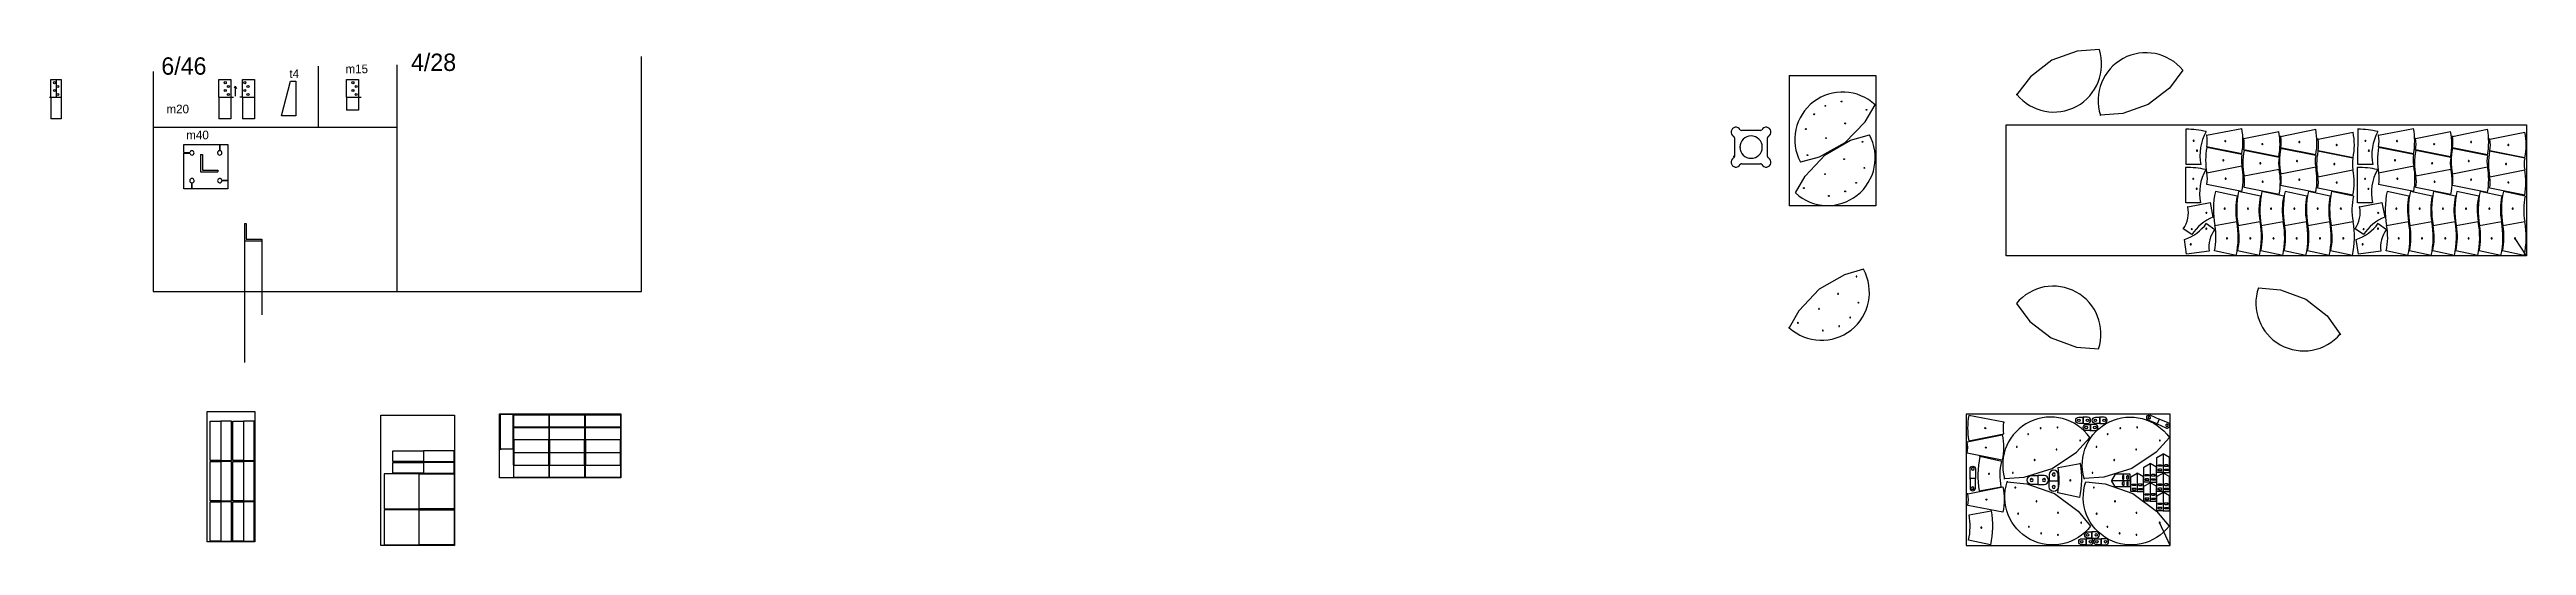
# Model space of a CAD drawing. Extents: x -1078 to 27477, y -3984 to 1725.
import ezdxf

# ---------------------------------------------------------------- set-up
doc = ezdxf.new("R2010")
doc.units = 0
doc.layers.get('0').update_dxf_attribs({"linetype": 'CONTINUOUS'})

msp = doc.modelspace()

# ---------------------------------------------------------------- linework, layer by layer
for p, q in [((22554, 1725), (22297, 1706)), ((118, 1472), (118, -1061)), ((2020, 1534), (2020, 830)), ((2929, -1061), (2929, 1549)), ((5748, -1061), (5748, 1644)), ((22004, 1602), (21758, 1413)), ((22297, 1706), (22004, 1602)), ((23516, 1487), (23360, 1282)), ((-1062, 1379), (-942, 1379)), ((-1062, 1179), (-1062, 1379)), ((-1062, 1179), (-1062, 929)), ((-1002, 1379), (-1002, 1179)), ((-942, 1379), (-942, 929)), ((873, 1379), (1013, 1379)), ((873, 1179), (873, 1379)), ((873, 1179), (873, 929)), ((1013, 1379), (1013, 929)), ((1145, 1379), (1285, 1379)), ((1145, 1179), (1145, 1379)), ((1145, 1179), (1145, 929)), ((1285, 1379), (1285, 929)), ((1595, 961), (1700, 1361)), ((1700, 1361), (1760, 1361)), ((1760, 1361), (1760, 961)), ((2345, 1379), (2485, 1379)), ((2345, 1179), (2345, 1379)), ((2345, 1179), (2345, 1029)), ((2485, 1379), (2485, 1029)), ((18976, 1426), (19976, 1426)), ((18976, 1426), (18976, -74)), ((19976, 1426), (19976, -74)), ((21602, 1208), (21595, 1209)), ((21600, 1202), (21602, 1208)), ((21758, 1413), (21602, 1208)), ((23360, 1282), (23114, 1093)), ((-942, 929), (-1062, 929)), ((1013, 929), (873, 929)), ((1285, 929), (1145, 929)), ((1760, 961), (1595, 961)), ((2485, 1029), (2345, 1029)), ((19619, 651), (19855, 895)), ((19855, 895), (19968, 1088)), ((22559, 972), (22565, 970)), ((22565, 970), (22562, 964)), ((22822, 989), (22565, 970)), ((23114, 1093), (22822, 989)), ((118, 830), (2929, 830)), ((469, 631), (881, 631)), ((469, 539), (469, 631)), ((881, 631), (881, 561)), ((887, 631), (887, 561)), ((887, 631), (979, 631)), ((979, 631), (979, 219)), ((18347, 710), (18347, 494)), ((18418, 605), (18409, 602)), ((18409, 602), (18418, 598)), ((18645, 793), (18430, 793)), ((18729, 494), (18729, 710)), ((19619, 651), (19323, 487)), ((19392, 515), (19686, 683)), ((19686, 683), (19902, 745)), ((23554, 808), (23549, 808)), ((23554, 813), (23554, 808)), ((23554, 401), (23554, 808)), ((23640, 675), (23645, 671)), ((23645, 671), (23641, 672)), ((23790, 738), (23784, 738)), ((23790, 738), (24194, 818)), ((23790, 743), (23790, 738)), ((24194, 525), (23790, 605)), ((24197, 518), (23792, 598)), ((24005, 671), (24000, 675)), ((24000, 675), (24002, 671)), ((24217, 702), (24211, 702)), ((24217, 702), (24621, 783)), ((24217, 707), (24217, 702)), ((24432, 636), (24427, 639)), ((24427, 639), (24430, 635)), ((24643, 726), (24637, 726)), ((24643, 726), (25048, 807)), ((24643, 731), (24643, 726)), ((25048, 513), (24643, 594)), ((25047, 507), (24643, 588)), ((24859, 660), (24854, 663)), ((24854, 663), (24856, 660)), ((25074, 693), (25068, 693)), ((25074, 693), (25478, 773)), ((25074, 698), (25074, 693)), ((25289, 626), (25284, 630)), ((25284, 630), (25286, 626)), ((25535, 808), (25530, 808)), ((25534, 401), (25535, 808)), ((25535, 813), (25535, 808)), ((25621, 675), (25625, 671)), ((25625, 671), (25621, 672)), ((25770, 738), (25764, 738)), ((25770, 738), (26175, 818)), ((25770, 743), (25770, 738)), ((26175, 525), (25770, 605)), ((26177, 518), (25773, 598)), ((25985, 671), (25980, 675)), ((25980, 675), (25983, 671)), ((26197, 702), (26191, 702)), ((26197, 702), (26602, 783)), ((26197, 707), (26197, 702)), ((26413, 636), (26408, 639)), ((26408, 639), (26410, 635)), ((26624, 726), (26618, 726)), ((27028, 507), (26623, 588)), ((26624, 726), (27028, 807)), ((26624, 731), (26624, 726)), ((27028, 513), (26624, 594)), ((26839, 660), (26834, 663)), ((26834, 663), (26836, 660)), ((27054, 693), (27048, 693)), ((27054, 693), (27458, 773)), ((27054, 698), (27054, 693)), ((27269, 626), (27264, 630)), ((27264, 630), (27266, 626)), ((469, 539), (539, 539)), ((469, 121), (469, 533)), ((469, 533), (539, 533)), ((664, 516), (664, 316)), ((664, 516), (684, 516)), ((664, 316), (864, 316)), ((684, 516), (684, 336)), ((684, 336), (864, 336)), ((864, 336), (864, 316)), ((18347, 494), (18334, 496)), ((18335, 490), (18347, 494)), ((18430, 411), (18645, 411)), ((19323, 487), (19107, 428)), ((19160, 269), (19392, 515)), ((23550, 369), (23545, 369)), ((23549, -38), (23550, 369)), ((23550, 374), (23550, 369)), ((23725, 401), (23554, 401)), ((23679, 561), (23684, 557)), ((23684, 557), (23680, 558)), ((23792, 305), (23786, 305)), ((23792, 305), (24197, 385)), ((23982, 451), (23987, 448)), ((23987, 448), (23984, 452)), ((24203, 385), (24197, 385)), ((24622, 489), (24217, 569)), ((24625, 483), (24221, 563)), ((24221, 270), (24626, 350)), ((24410, 416), (24415, 413)), ((24415, 413), (24413, 417)), ((24632, 350), (24626, 350)), ((24643, 294), (24637, 294)), ((24643, 294), (25048, 375)), ((24832, 441), (24837, 438)), ((24837, 438), (24835, 441)), ((25054, 375), (25048, 375)), ((25477, 474), (25072, 554)), ((25072, 261), (25477, 341)), ((25478, 480), (25074, 560)), ((25261, 407), (25266, 404)), ((25266, 404), (25264, 408)), ((25483, 341), (25477, 341)), ((25530, 369), (25525, 369)), ((25530, 374), (25530, 369)), ((25530, -38), (25530, 369)), ((25706, 401), (25534, 401)), ((25660, 561), (25664, 557)), ((25664, 557), (25660, 558)), ((25773, 305), (25767, 305)), ((25773, 305), (26177, 385)), ((25962, 451), (25967, 448)), ((25967, 448), (25965, 452)), ((26183, 385), (26177, 385)), ((26602, 489), (26197, 569)), ((26606, 483), (26201, 563)), ((26201, 270), (26606, 350)), ((26390, 416), (26395, 413)), ((26395, 413), (26393, 417)), ((26612, 350), (26606, 350)), ((26623, 294), (26617, 294)), ((26623, 294), (27028, 375)), ((26812, 441), (26817, 438)), ((26817, 438), (26815, 441)), ((27034, 375), (27028, 375)), ((27457, 474), (27052, 554)), ((27053, 261), (27457, 341)), ((27458, 480), (27054, 560)), ((27242, 407), (27247, 404)), ((27247, 404), (27244, 408)), ((27463, 341), (27457, 341)), ((561, 121), (469, 121)), ((561, 121), (561, 191)), ((567, 121), (567, 191)), ((979, 121), (567, 121)), ((979, 219), (909, 219)), ((979, 213), (909, 213)), ((979, 213), (979, 121)), ((19049, 74), (19160, 269)), ((23636, 236), (23640, 232)), ((23640, 232), (23636, 233)), ((23675, 122), (23679, 118)), ((23679, 118), (23676, 119)), ((24197, 92), (23793, 172)), ((24142, 38), (23891, 92)), ((24008, 238), (24003, 242)), ((24003, 242), (24005, 238)), ((24410, 38), (24159, 92)), ((24221, 270), (24215, 270)), ((24626, 57), (24221, 137)), ((24678, 38), (24427, 92)), ((24436, 203), (24431, 207)), ((24431, 207), (24434, 203)), ((25048, 81), (24643, 161)), ((24946, 38), (24695, 92)), ((24858, 228), (24853, 231)), ((24853, 231), (24856, 227)), ((25214, 38), (24963, 92)), ((25072, 261), (25066, 261)), ((25477, 48), (25072, 128)), ((25482, 38), (25231, 92)), ((25288, 194), (25283, 198)), ((25283, 198), (25285, 194)), ((25616, 236), (25620, 232)), ((25620, 232), (25616, 233)), ((25655, 122), (25659, 118)), ((25659, 118), (25656, 119)), ((26177, 92), (25773, 172)), ((26122, 38), (25871, 92)), ((25988, 238), (25983, 242)), ((25983, 242), (25985, 238)), ((26390, 38), (26139, 92)), ((26201, 270), (26195, 270)), ((26606, 57), (26201, 137)), ((26658, 38), (26407, 92)), ((26417, 203), (26412, 207)), ((26412, 207), (26414, 203)), ((27028, 81), (26623, 161)), ((26926, 38), (26675, 92)), ((26839, 228), (26834, 231)), ((26834, 231), (26836, 227)), ((27194, 38), (26943, 92)), ((27053, 261), (27047, 261)), ((27457, 48), (27053, 128)), ((27462, 38), (27211, 92)), ((27268, 194), (27263, 198)), ((27263, 198), (27265, 194)), ((1170, -278), (1170, -478)), ((1170, -278), (1190, -278)), ((1190, -278), (1190, -458)), ((19976, -74), (18976, -74)), ((23721, -39), (23549, -38)), ((23573, -86), (23568, -87)), ((23572, -81), (23573, -86)), ((23573, -86), (23831, -37)), ((23788, -154), (23785, -159)), ((23785, -159), (23785, -155)), ((23789, -276), (23883, -347)), ((23831, -37), (23863, -205)), ((23884, -301), (24137, -254)), ((23997, -106), (24002, -103)), ((24002, -103), (23999, -106)), ((24142, -254), (24137, -254)), ((24152, -301), (24405, -254)), ((24265, -106), (24270, -103)), ((24270, -103), (24267, -106)), ((24410, -254), (24405, -254)), ((24420, -301), (24673, -254)), ((24533, -106), (24538, -103)), ((24538, -103), (24535, -106)), ((24678, -254), (24673, -254)), ((24688, -301), (24941, -254)), ((24801, -106), (24806, -103)), ((24806, -103), (24803, -106)), ((24946, -254), (24941, -254)), ((24956, -301), (25209, -254)), ((25069, -106), (25074, -103)), ((25074, -103), (25071, -106)), ((25214, -254), (25209, -254)), ((25224, -301), (25477, -254)), ((25337, -106), (25342, -103)), ((25342, -103), (25339, -106)), ((25482, -254), (25477, -254)), ((25701, -39), (25530, -38)), ((25553, -86), (25548, -87)), ((25552, -81), (25553, -86)), ((25553, -86), (25811, -37)), ((25768, -154), (25765, -159)), ((25765, -159), (25765, -155)), ((25769, -276), (25863, -347)), ((25811, -37), (25843, -205)), ((25864, -301), (26118, -254)), ((25977, -106), (25982, -103)), ((25982, -103), (25980, -106)), ((26123, -254), (26118, -254)), ((26132, -301), (26386, -254)), ((26245, -106), (26250, -103)), ((26250, -103), (26248, -106)), ((26391, -254), (26386, -254)), ((26400, -301), (26654, -254)), ((26513, -106), (26518, -103)), ((26518, -103), (26516, -106)), ((26659, -254), (26654, -254)), ((26668, -301), (26922, -254)), ((26781, -106), (26786, -103)), ((26786, -103), (26784, -106)), ((26927, -254), (26922, -254)), ((26936, -301), (27190, -254)), ((27049, -106), (27054, -103)), ((27054, -103), (27052, -106)), ((27195, -254), (27190, -254)), ((27204, -301), (27458, -254)), ((27317, -106), (27322, -103)), ((27322, -103), (27320, -106)), ((27463, -254), (27458, -254)), ((1170, -478), (1370, -478)), ((1170, -478), (1170, -1878)), ((1190, -458), (1370, -458)), ((1370, -458), (1370, -478)), ((1370, -478), (1370, -1328)), ((23618, -404), (23521, -339)), ((23535, -463), (23530, -464)), ((23534, -458), (23535, -463)), ((23558, -632), (23535, -463)), ((23607, -518), (23611, -513)), ((23611, -513), (23610, -517)), ((23619, -343), (23615, -348)), ((23615, -348), (23616, -345)), ((23786, -337), (23789, -332)), ((23789, -332), (23789, -336)), ((23884, -301), (23879, -301)), ((24020, -452), (24022, -448)), ((24025, -449), (24020, -452)), ((24152, -301), (24147, -301)), ((24288, -452), (24290, -448)), ((24293, -449), (24288, -452)), ((24420, -301), (24415, -301)), ((24556, -452), (24558, -448)), ((24561, -449), (24556, -452)), ((24688, -301), (24683, -301)), ((24824, -452), (24826, -448)), ((24829, -449), (24824, -452)), ((24956, -301), (24951, -301)), ((25092, -452), (25094, -448)), ((25097, -449), (25092, -452)), ((25224, -301), (25219, -301)), ((25360, -452), (25362, -448)), ((25365, -449), (25360, -452)), ((25598, -404), (25501, -339)), ((25515, -463), (25510, -464)), ((25514, -458), (25515, -463)), ((25539, -632), (25515, -463)), ((25587, -518), (25591, -513)), ((25591, -513), (25590, -517)), ((25599, -343), (25595, -348)), ((25595, -348), (25596, -345)), ((25766, -337), (25769, -332)), ((25769, -332), (25769, -336)), ((25864, -301), (25859, -301)), ((26000, -452), (26003, -448)), ((26005, -449), (26000, -452)), ((26132, -301), (26127, -301)), ((26268, -452), (26271, -448)), ((26273, -449), (26268, -452)), ((26400, -301), (26395, -301)), ((26536, -452), (26539, -448)), ((26541, -449), (26536, -452)), ((26668, -301), (26663, -301)), ((26804, -452), (26807, -448)), ((26809, -449), (26804, -452)), ((26936, -301), (26931, -301)), ((27072, -452), (27075, -448)), ((27077, -449), (27072, -452)), ((27204, -301), (27199, -301)), ((27340, -452), (27343, -448)), ((27345, -449), (27340, -452)), ((27477, -651), (27345, -449)), ((19833, -805), (19617, -867)), ((23818, -596), (23558, -632)), ((24131, -647), (23879, -593)), ((24399, -647), (24147, -593)), ((24667, -647), (24415, -593)), ((24935, -647), (24683, -593)), ((25203, -647), (24951, -593)), ((25471, -647), (25219, -593)), ((25799, -596), (25539, -632)), ((26111, -647), (25860, -593)), ((26379, -647), (26128, -593)), ((26647, -647), (26396, -593)), ((26915, -647), (26664, -593)), ((27183, -647), (26932, -593)), ((27451, -647), (27200, -593)), ((118, -1061), (2929, -1061)), ((2929, -1061), (5748, -1061)), ((19322, -1035), (19090, -1282)), ((19617, -867), (19322, -1035)), ((19536, -1087), (19541, -1086)), ((19536, -1087), (19540, -1088)), ((19749, -888), (19753, -886)), ((19749, -888), (19752, -889)), ((24386, -1019), (24643, -1042)), ((24643, -1042), (24934, -1150)), ((19090, -1282), (18978, -1478)), ((19073, -1420), (19077, -1419)), ((19073, -1420), (19077, -1421)), ((19316, -1260), (19321, -1259)), ((19316, -1260), (19320, -1261)), ((19675, -1360), (19679, -1359)), ((19675, -1360), (19679, -1361)), ((19770, -1189), (19774, -1188)), ((19770, -1189), (19774, -1191)), ((21597, -1198), (21752, -1405)), ((21752, -1405), (21997, -1595)), ((24934, -1150), (25178, -1342)), ((25178, -1342), (25331, -1550)), ((18978, -1478), (18968, -1478)), ((18978, -1478), (18978, -1488)), ((19361, -1511), (19365, -1510)), ((19361, -1511), (19365, -1513)), ((19549, -1459), (19553, -1457)), ((19549, -1459), (19553, -1460)), ((21997, -1595), (22289, -1701)), ((22289, -1701), (22546, -1721)), ((25331, -1550), (25338, -1549)), ((25337, -1558), (25331, -1550)), ((773, -3008), (773, -2555)), ((773, -2555), (896, -2555)), ((896, -2555), (896, -2550)), ((1019, -2555), (896, -2555)), ((896, -2555), (896, -3008)), ((1019, -3008), (1019, -2555)), ((1034, -3008), (1034, -2555)), ((1034, -2555), (1157, -2555)), ((1157, -2555), (1157, -2550)), ((1280, -2555), (1157, -2555)), ((1157, -2555), (1157, -3008)), ((1280, -3008), (1280, -2555)), ((4110, -2468), (5510, -2468)), ((4110, -3208), (4110, -2468)), ((4121, -2877), (4121, -2474)), ((4121, -2474), (4264, -2474)), ((4264, -2474), (4264, -2877)), ((4274, -2479), (4269, -2479)), ((4274, -2474), (4274, -2479)), ((4274, -2479), (4677, -2479)), ((4274, -2622), (4274, -2479)), ((4677, -2479), (4677, -2622)), ((4687, -2479), (4682, -2479)), ((4687, -2474), (4687, -2479)), ((4687, -2479), (5090, -2479)), ((4687, -2622), (4687, -2479)), ((5090, -2479), (5090, -2622)), ((5100, -2479), (5095, -2479)), ((5100, -2474), (5100, -2479)), ((5100, -2479), (5503, -2479)), ((5100, -2622), (5100, -2479)), ((5503, -2479), (5503, -2622)), ((5510, -2468), (5510, -3208)), ((22367, -2579), (22367, -2509)), ((22558, -2579), (22558, -2509)), ((4269, -3061), (4269, -2770)), ((4269, -2770), (4274, -2770)), ((4677, -2622), (4274, -2622)), ((4274, -2770), (4274, -2627)), ((4274, -2627), (4677, -2627)), ((4274, -2770), (4274, -2913)), ((4677, -2770), (4274, -2770)), ((4677, -2627), (4677, -2770)), ((4677, -2913), (4677, -2770)), ((4677, -2770), (4682, -2770)), ((4682, -2770), (4687, -2770)), ((5090, -2622), (4687, -2622)), ((4687, -2770), (4687, -2627)), ((4687, -2627), (5090, -2627)), ((4687, -2770), (4687, -2913)), ((5090, -2770), (4687, -2770)), ((5090, -2627), (5090, -2770)), ((5090, -2913), (5090, -2770)), ((5090, -2770), (5095, -2770)), ((5095, -2770), (5100, -2770)), ((5503, -2622), (5100, -2622)), ((5100, -2770), (5100, -2627)), ((5100, -2627), (5503, -2627)), ((5100, -2770), (5100, -2913)), ((5503, -2770), (5100, -2770)), ((5503, -2627), (5503, -2770)), ((5503, -2913), (5503, -2770)), ((5503, -2770), (5508, -2770)), ((22452, -2662), (22452, -2592)), ((896, -3008), (773, -3008)), ((773, -3471), (773, -3018)), ((773, -3018), (896, -3018)), ((896, -3013), (896, -3008)), ((896, -3008), (1019, -3008)), ((896, -3018), (896, -3013)), ((1019, -3018), (896, -3018)), ((896, -3018), (896, -3471)), ((1019, -3471), (1019, -3018)), ((1157, -3008), (1034, -3008)), ((1034, -3471), (1034, -3018)), ((1034, -3018), (1157, -3018)), ((1157, -3013), (1157, -3008)), ((1157, -3008), (1280, -3008)), ((1157, -3018), (1157, -3013)), ((1280, -3018), (1157, -3018)), ((1157, -3018), (1157, -3471)), ((1280, -3471), (1280, -3018)), ((2881, -3020), (2881, -2897)), ((2881, -2897), (3234, -2897)), ((3234, -3020), (2881, -3020)), ((2881, -3152), (2881, -3030)), ((2881, -3030), (3234, -3030)), ((3234, -2897), (3234, -2892)), ((3234, -2897), (3234, -3020)), ((3586, -2897), (3234, -2897)), ((3234, -3020), (3586, -3020)), ((3234, -3020), (3234, -3025)), ((3234, -3030), (3234, -3025)), ((3234, -3030), (3234, -3152)), ((3586, -3030), (3234, -3030)), ((3586, -3020), (3586, -2897)), ((3586, -3152), (3586, -3030)), ((4116, -2877), (4121, -2877)), ((4264, -2877), (4121, -2877)), ((4121, -2877), (4121, -2882)), ((4274, -3061), (4269, -3061)), ((4274, -2913), (4677, -2913)), ((4677, -2918), (4274, -2918)), ((4274, -2918), (4274, -3061)), ((4274, -3203), (4274, -3061)), ((4274, -3061), (4677, -3061)), ((4677, -3061), (4677, -2918)), ((4682, -3061), (4677, -3061)), ((4677, -3061), (4677, -3203)), ((4687, -3061), (4682, -3061)), ((4687, -2913), (5090, -2913)), ((5090, -2918), (4687, -2918)), ((4687, -2918), (4687, -3061)), ((4687, -3203), (4687, -3061)), ((4687, -3061), (5090, -3061)), ((5090, -3061), (5090, -2918)), ((5095, -3061), (5090, -3061)), ((5090, -3061), (5090, -3203)), ((5100, -3061), (5095, -3061)), ((5100, -2913), (5503, -2913)), ((5503, -2918), (5100, -2918)), ((5100, -2918), (5100, -3061)), ((5100, -3203), (5100, -3061)), ((5100, -3061), (5503, -3061)), ((5503, -3061), (5503, -2918)), ((5508, -3061), (5503, -3061)), ((5503, -3061), (5503, -3203)), ((5510, -3208), (5508, -3061)), ((3184, -3162), (2781, -3162)), ((2781, -3162), (2781, -3565)), ((3234, -3152), (2881, -3152)), ((3184, -3162), (3184, -3157)), ((3184, -3157), (3234, -3157)), ((3184, -3565), (3184, -3162)), ((3184, -3162), (3586, -3162)), ((3234, -3152), (3586, -3152)), ((3234, -3152), (3234, -3157)), ((3586, -3162), (3586, -3565)), ((5510, -3208), (4110, -3208)), ((4677, -3203), (4274, -3203)), ((5090, -3203), (4687, -3203)), ((5503, -3203), (5100, -3203)), ((896, -3471), (773, -3471)), ((773, -3934), (773, -3481)), ((773, -3481), (896, -3481)), ((896, -3476), (896, -3471)), ((896, -3471), (1019, -3471)), ((896, -3481), (896, -3476)), ((1019, -3481), (896, -3481)), ((896, -3481), (896, -3934)), ((1019, -3934), (1019, -3481)), ((1157, -3471), (1034, -3471)), ((1034, -3934), (1034, -3481)), ((1034, -3481), (1157, -3481)), ((1157, -3476), (1157, -3471)), ((1157, -3471), (1280, -3471)), ((1157, -3481), (1157, -3476)), ((1280, -3481), (1157, -3481)), ((1157, -3481), (1157, -3934)), ((1280, -3934), (1280, -3481)), ((2781, -3565), (3184, -3565)), ((3184, -3575), (2781, -3575)), ((2781, -3575), (2781, -3977)), ((3586, -3565), (3184, -3565)), ((3184, -3565), (3184, -3570)), ((3184, -3575), (3184, -3570)), ((3184, -3977), (3184, -3575)), ((3184, -3575), (3586, -3575)), ((3586, -3575), (3586, -3977)), ((896, -3934), (773, -3934)), ((896, -3939), (896, -3934)), ((896, -3934), (1019, -3934)), ((1157, -3934), (1034, -3934)), ((1157, -3939), (1157, -3934)), ((1157, -3934), (1280, -3934)), ((1289, -3944), (1157, -3939)), ((2781, -3977), (3184, -3977)), ((3586, -3977), (3184, -3977)), ((3184, -3977), (3184, -3982)), ((3184, -3982), (3590, -3984)), ((22401, -3977), (22401, -3907)), ((22468, -3899), (22468, -3829)), ((22575, -3977), (22575, -3907))]:
    msp.add_line(p, q)
at = {"color": 5}
for p, q in [((-1078, 1179), (-1062, 1179)), ((21477, -651), (21477, 859)), ((21477, 859), (27477, 859)), ((27477, 859), (27477, -651)), ((27477, -651), (21477, -651))]:
    msp.add_line(p, q, dxfattribs=at)
at = {"color": 1}
for p, q in [((-1062, 1179), (-942, 1179)), ((873, 1179), (1013, 1179)), ((1013, 1179), (1042, 1179)), ((1064, 1305), (1052, 1280)), ((1064, 1305), (1064, 1187)), ((1064, 1305), (1078, 1278)), ((1145, 1179), (1116, 1179)), ((1145, 1179), (1285, 1179)), ((2345, 1179), (2485, 1179)), ((2485, 1179), (2514, 1179)), ((739, -2444), (1289, -2444)), ((739, -3944), (739, -2444)), ((1289, -2444), (1289, -3944)), ((2740, -2484), (3590, -2484)), ((2740, -3984), (2740, -2484)), ((3590, -2484), (3590, -3984)), ((1289, -3944), (739, -3944)), ((3590, -3984), (2740, -3984))]:
    msp.add_line(p, q, dxfattribs=at)
at = {"color": 2}
for p, q in [((21018, -2474), (21018, -3984)), ((23368, -2474), (21018, -2474)), ((23368, -3984), (23368, -2474)), ((21018, -3984), (23368, -3984))]:
    msp.add_line(p, q, dxfattribs=at)
for points in [[(21453, -2562), (21453, -2567), (21049, -2487, 0.099303), (21049, -2780), (21453, -2700, -0.100307), (21453, -2567), (21458, -2567)], [(21461, -3221), (21461, -3213), (21686, -3199), (22010, -3099), (22290, -2909), (22442, -2742, 0.84977), (21461, -3213), (21453, -3213)], [(22367, -2584), (22367, -2579), (22417, -2579, 1), (22417, -2509), (22367, -2509), (22367, -2579), (22316, -2579, -1), (22316, -2509), (22367, -2509), (22367, -2506)], [(22313, -2551), (22316, -2559, -1), (22316, -2529, -1), (22316, -2559), (22319, -2550)], [(22369, -3210), (22379, -3213, -0.84977), (23360, -2742), (23208, -2909), (22928, -3099), (22604, -3199), (22379, -3213), (22377, -3222)], [(22414, -2550), (22417, -2559, -1), (22417, -2529, -1), (22417, -2559), (22419, -2551)], [(22558, -2584), (22558, -2579), (22608, -2579, 1), (22608, -2509), (22558, -2509), (22558, -2579), (22507, -2579, -1), (22507, -2509), (22558, -2509), (22558, -2506)], [(22505, -2551), (22507, -2559, -1), (22507, -2529, -1), (22507, -2559), (22510, -2550)], [(22606, -2550), (22608, -2559, -1), (22608, -2529, -1), (22608, -2559), (22611, -2551)], [(23217, -2591), (23219, -2586), (23321, -2631, 1), (23346, -2574), (23244, -2529), (23219, -2586), (23117, -2541, -1), (23143, -2484), (23244, -2529), (23246, -2524)], [(23131, -2520), (23124, -2526, 1), (23136, -2499, 1), (23124, -2526), (23125, -2516)], [(21029, -2786), (21029, -2791), (21433, -2711, -0.099303), (21433, -3004), (21029, -2924, 0.100307), (21029, -2791), (21023, -2791)], [(21238, -2633), (21243, -2637, -1), (21233, -2630, -1), (21243, -2637), (21241, -2633)], [(21244, -2857), (21239, -2854, -1), (21249, -2861, -1), (21239, -2854), (21241, -2858)], [(21603, -2848), (21607, -2851, 1), (21597, -2849, 1), (21607, -2851), (21602, -2851)], [(21732, -2703), (21736, -2705, 1), (21727, -2703, 1), (21736, -2705), (21732, -2705)], [(21877, -2634), (21881, -2636, 1), (21871, -2634, 1), (21881, -2636), (21876, -2636)], [(22072, -2624), (22075, -2626, 1), (22066, -2624, 1), (22075, -2626), (22071, -2626)], [(22333, -2776), (22337, -2778, 1), (22327, -2776, 1), (22337, -2778), (22332, -2778)], [(22452, -2667), (22452, -2662), (22502, -2662, 1), (22502, -2592), (22452, -2592), (22452, -2662), (22401, -2662, -1), (22401, -2592), (22452, -2592), (22452, -2589)], [(22398, -2634), (22401, -2642, -1), (22401, -2612, -1), (22401, -2642), (22403, -2634)], [(22499, -2634), (22502, -2642, -1), (22502, -2612, -1), (22502, -2642), (22504, -2634)], [(22521, -2848), (22525, -2851, 1), (22515, -2849, 1), (22525, -2851), (22520, -2851)], [(22650, -2703), (22654, -2705, 1), (22645, -2703, 1), (22654, -2705), (22650, -2705)], [(22795, -2634), (22799, -2636, 1), (22789, -2634, 1), (22799, -2636), (22794, -2636)], [(22990, -2624), (22993, -2626, 1), (22984, -2624, 1), (22993, -2626), (22989, -2626)], [(23251, -2776), (23255, -2778, 1), (23245, -2776, 1), (23255, -2778), (23250, -2778)], [(23332, -2595), (23339, -2589, 1), (23327, -2616, 1), (23339, -2589), (23338, -2599)], [(21057, -3214), (21062, -3214), (21062, -3325, 1), (21124, -3325), (21124, -3214), (21062, -3214), (21062, -3103, -1), (21125, -3103), (21124, -3214), (21129, -3214)], [(21087, -3107), (21079, -3103, 1), (21109, -3103, 1), (21079, -3103), (21088, -3100)], [(21170, -2962), (21175, -2962, 0.099097), (21169, -3355), (21422, -3309, -0.099306), (21427, -3017), (21175, -2962), (21175, -2957)], [(21809, -3000), (21812, -3002, 1), (21802, -3000, 1), (21812, -3002), (21807, -3002)], [(22082, -3240), (22079, -3240), (22079, -3311, -1), (21976, -3311), (21976, -3240), (22079, -3240), (22079, -3168, 1), (21976, -3168), (21976, -3240), (21971, -3240)], [(22061, -2878), (22064, -2881, 1), (22055, -2879, 1), (22064, -2881), (22060, -2881)], [(22336, -3041), (22331, -3041, -0.099097), (22324, -3434), (22073, -3380, 0.099306), (22077, -3087), (22331, -3041), (22331, -3036)], [(22727, -3000), (22730, -3002, 1), (22720, -3000, 1), (22730, -3002), (22725, -3002)], [(22979, -2878), (22983, -2881, 1), (22973, -2879, 1), (22983, -2881), (22978, -2881)], [(23237, -3065), (23237, -3073, -1), (23237, -3057), (23267, -3057, -1), (23267, -3073), (23237, -3073), (23242, -3067)], [(23242, -3117), (23237, -3123), (23267, -3123, 1), (23267, -3107), (23237, -3107, 1), (23237, -3123), (23237, -3115)], [(23340, -3065), (23340, -3073, 1), (23340, -3057), (23310, -3057, 1), (23310, -3073), (23340, -3073), (23335, -3067)], [(23336, -3117), (23340, -3123), (23310, -3123, -1), (23310, -3107), (23340, -3107, -1), (23340, -3123), (23340, -3115)], [(21037, -3385), (21037, -3390), (21441, -3310, -0.099303), (21441, -3603), (21037, -3523, 0.100307), (21037, -3390), (21031, -3390)], [(21100, -3321), (21108, -3325, 1), (21078, -3325, 1), (21108, -3325), (21098, -3328)], [(21281, -3161), (21286, -3157, 1), (21276, -3164, 1), (21286, -3157), (21284, -3161)], [(21492, -3246), (21492, -3251), (21716, -3274), (22036, -3387), (22308, -3589), (22452, -3762, -0.84977), (21492, -3251), (21487, -3251)], [(21558, -3148), (21561, -3150, 1), (21552, -3148, 1), (21561, -3150), (21557, -3150)], [(21583, -3318), (21583, -3314, 1), (21587, -3323, 1), (21583, -3314), (21585, -3317)], [(21843, -3287), (21843, -3284), (21915, -3284, 1), (21915, -3181), (21843, -3181), (21843, -3284), (21772, -3284, -1), (21772, -3181), (21843, -3181), (21843, -3176)], [(21768, -3224), (21772, -3215, 1), (21772, -3250, 1), (21772, -3215), (21774, -3224)], [(21912, -3224), (21915, -3215, 1), (21915, -3250, 1), (21915, -3215), (21918, -3224)], [(22019, -3170), (22010, -3168, 1), (22045, -3168, 1), (22010, -3168), (22019, -3164)], [(22019, -3314), (22010, -3311, 1), (22045, -3311, 1), (22010, -3311), (22019, -3308)], [(22218, -3236), (22213, -3239, 1), (22223, -3233, 1), (22213, -3239), (22215, -3235)], [(23361, -3772), (23357, -3762, -0.84977), (22397, -3251), (22621, -3274), (22941, -3387), (23213, -3589), (23357, -3762), (23366, -3758)], [(22476, -3148), (22479, -3150, 1), (22470, -3148, 1), (22479, -3150), (22475, -3150)], [(22488, -3318), (22488, -3314, 1), (22492, -3323, 1), (22488, -3314), (22490, -3317)], [(22829, -3186), (22837, -3186, 1), (22821, -3186), (22821, -3216, 1), (22837, -3216), (22837, -3186), (22832, -3190)], [(22829, -3288), (22837, -3288, -1), (22821, -3288), (22821, -3258, -1), (22837, -3258), (22837, -3288), (22832, -3284)], [(22882, -3190), (22887, -3186), (22887, -3216, -1), (22871, -3216), (22871, -3186, -1), (22887, -3186), (22879, -3186)], [(22882, -3284), (22887, -3288), (22887, -3258, 1), (22871, -3258), (22871, -3288, 1), (22887, -3288), (22879, -3288)], [(22938, -3286), (22938, -3294, -1), (22938, -3278), (22968, -3278, -1), (22968, -3294), (22938, -3294), (22942, -3289)], [(22942, -3339), (22938, -3344), (22968, -3344, 1), (22968, -3328), (22938, -3328, 1), (22938, -3344), (22938, -3336)], [(23040, -3286), (23040, -3294, 1), (23040, -3278), (23010, -3278, 1), (23010, -3294), (23040, -3294), (23036, -3289)], [(23036, -3339), (23040, -3344), (23010, -3344, -1), (23010, -3328), (23040, -3328, -1), (23040, -3344), (23040, -3336)], [(23087, -3176), (23087, -3184, -1), (23087, -3168), (23117, -3168, -1), (23117, -3184), (23087, -3184), (23092, -3179)], [(23092, -3229), (23087, -3234), (23117, -3234, 1), (23117, -3218), (23087, -3218, 1), (23087, -3234), (23087, -3226)], [(23087, -3397), (23087, -3405, -1), (23087, -3389), (23117, -3389, -1), (23117, -3405), (23087, -3405), (23092, -3399)], [(23190, -3176), (23190, -3184, 1), (23190, -3168), (23160, -3168, 1), (23160, -3184), (23190, -3184), (23185, -3179)], [(23185, -3229), (23190, -3234), (23160, -3234, -1), (23160, -3218), (23190, -3218, -1), (23190, -3234), (23190, -3226)], [(23190, -3397), (23190, -3405, 1), (23190, -3389), (23160, -3389, 1), (23160, -3405), (23190, -3405), (23185, -3399)], [(23237, -3285), (23237, -3293, -1), (23237, -3277), (23267, -3277, -1), (23267, -3293), (23237, -3293), (23242, -3288)], [(23242, -3337), (23237, -3343), (23267, -3343, 1), (23267, -3327), (23237, -3327, 1), (23237, -3343), (23237, -3335)], [(23340, -3285), (23340, -3293, 1), (23340, -3277), (23310, -3277, 1), (23310, -3293), (23340, -3293), (23335, -3288)], [(23336, -3337), (23340, -3343), (23310, -3343, -1), (23310, -3327), (23340, -3327, -1), (23340, -3343), (23340, -3335)], [(21309, -3585), (21304, -3585, -0.099097), (21298, -3978), (21046, -3923, 0.099306), (21051, -3631), (21304, -3585), (21304, -3580)], [(21252, -3457), (21247, -3453, -1), (21257, -3460, -1), (21247, -3453), (21249, -3457)], [(21616, -3619), (21615, -3614, 1), (21619, -3624, 1), (21615, -3614), (21618, -3618)], [(21827, -3477), (21827, -3472, 1), (21831, -3482, 1), (21827, -3472), (21830, -3476)], [(22074, -3608), (22074, -3604, 1), (22078, -3613, 1), (22074, -3604), (22077, -3608)], [(22521, -3619), (22520, -3614, 1), (22524, -3624, 1), (22520, -3614), (22523, -3618)], [(22732, -3477), (22732, -3472, 1), (22736, -3482, 1), (22732, -3472), (22735, -3476)], [(22979, -3608), (22979, -3604, 1), (22983, -3613, 1), (22979, -3604), (22982, -3608)], [(23092, -3449), (23087, -3455), (23117, -3455, 1), (23117, -3439), (23087, -3439, 1), (23087, -3455), (23087, -3447)], [(23185, -3449), (23190, -3455), (23160, -3455, -1), (23160, -3439), (23190, -3439, -1), (23190, -3455), (23190, -3447)], [(23237, -3505), (23237, -3513, -1), (23237, -3497), (23267, -3497, -1), (23267, -3513), (23237, -3513), (23242, -3508)], [(23242, -3558), (23237, -3563), (23267, -3563, 1), (23267, -3547), (23237, -3547, 1), (23237, -3563), (23237, -3555)], [(23340, -3505), (23340, -3513, 1), (23340, -3497), (23310, -3497, 1), (23310, -3513), (23340, -3513), (23335, -3508)], [(23336, -3558), (23340, -3563), (23310, -3563, -1), (23310, -3547), (23340, -3547, -1), (23340, -3563), (23340, -3555)], [(21192, -3780), (21187, -3783, 1), (21197, -3776, 1), (21187, -3783), (21189, -3779)], [(21740, -3770), (21739, -3765, 1), (21743, -3774, 1), (21739, -3765), (21742, -3769)], [(21881, -3845), (21880, -3841, 1), (21884, -3850, 1), (21880, -3841), (21883, -3844)], [(22074, -3864), (22074, -3859, 1), (22078, -3868, 1), (22074, -3859), (22077, -3863)], [(22401, -3982), (22401, -3977), (22451, -3977, 1), (22451, -3907), (22401, -3907), (22401, -3977), (22350, -3977, -1), (22350, -3907), (22401, -3907), (22401, -3904)], [(22347, -3949), (22350, -3957, -1), (22350, -3927, -1), (22350, -3957), (22352, -3949)], [(22342, -3722), (22342, -3718, 1), (22346, -3728, 1), (22342, -3718), (22345, -3721)], [(22468, -3904), (22468, -3899), (22518, -3899, 1), (22518, -3829), (22468, -3829), (22468, -3899), (22417, -3899, -1), (22417, -3829), (22468, -3829), (22468, -3826)], [(22414, -3871), (22417, -3879, -1), (22417, -3849, -1), (22417, -3879), (22419, -3871)], [(22448, -3949), (22451, -3957, -1), (22451, -3927, -1), (22451, -3957), (22453, -3949)], [(22575, -3982), (22575, -3977), (22625, -3977, 1), (22625, -3907), (22575, -3907), (22575, -3977), (22524, -3977, -1), (22524, -3907), (22575, -3907), (22575, -3904)], [(22515, -3871), (22518, -3879, -1), (22518, -3849, -1), (22518, -3879), (22520, -3871)], [(22522, -3949), (22524, -3957, -1), (22524, -3927, -1), (22524, -3957), (22527, -3949)], [(22623, -3949), (22625, -3957, -1), (22625, -3927, -1), (22625, -3957), (22628, -3949)], [(22645, -3770), (22644, -3765, 1), (22648, -3774, 1), (22644, -3765), (22647, -3769)], [(22786, -3845), (22785, -3841, 1), (22789, -3850, 1), (22785, -3841), (22788, -3844)], [(22979, -3864), (22979, -3859, 1), (22983, -3868, 1), (22979, -3859), (22982, -3863)], [(23368, -3984), (23247, -3722), (23247, -3718, 1), (23251, -3728, 1), (23247, -3718), (23250, -3721)]]:
    msp.add_lwpolyline(points, format="xyb")
for points in [[(23139, -3259), (23139, -3255), (23211, -3255), (23211, -3084), (23139, -3042), (23139, -3255), (23066, -3255), (23066, -3084), (23139, -3042), (23139, -3039)], [(23289, -3148), (23289, -3144), (23361, -3144), (23361, -2972), (23289, -2931), (23289, -3144), (23216, -3144), (23216, -2972), (23289, -2931), (23289, -2928)], [(22913, -3237), (22909, -3237), (22909, -3164), (22737, -3164), (22695, -3237), (22909, -3237), (22909, -3309), (22737, -3309), (22695, -3237), (22692, -3237)], [(22989, -3369), (22989, -3365), (23061, -3365), (23061, -3194), (22989, -3152), (22989, -3365), (22916, -3365), (22916, -3194), (22989, -3152), (22989, -3149)], [(23139, -3480), (23139, -3476), (23211, -3476), (23211, -3304), (23139, -3262), (23139, -3476), (23066, -3476), (23066, -3304), (23139, -3262), (23139, -3259)], [(23289, -3368), (23289, -3364), (23361, -3364), (23361, -3192), (23289, -3151), (23289, -3364), (23216, -3364), (23216, -3192), (23289, -3151), (23289, -3148)], [(23289, -3589), (23289, -3585), (23361, -3585), (23361, -3413), (23289, -3371), (23289, -3585), (23216, -3585), (23216, -3413), (23289, -3371), (23289, -3368)]]:
    msp.add_lwpolyline(points)
for centre, radius in [((-1020, 1344), 12), ((-1020, 1254), 12), ((-984, 1299), 12), ((-984, 1209), 12), ((948, 1344), 12), ((948, 1254), 12), ((984, 1299), 12), ((984, 1209), 12), ((1174, 1344), 12), ((1174, 1254), 12), ((1210, 1299), 12), ((1210, 1209), 12), ((2420, 1344), 12), ((2420, 1254), 12), ((2456, 1299), 12), ((2456, 1209), 12), ((19267, 980), 5), ((19394, 1077), 5), ((19582, 1127), 5), ((19624, 875), 5), ((19869, 1032), 5), ((19170, 810), 5), ((19402, 705), 5), ((19823, 663), 5), ((19187, 509), 5), ((19390, 291), 5), ((19610, 464), 5), ((19844, 362), 5), ((19147, 131), 5), ((19435, 40), 5), ((19623, 92), 5), ((19749, 191), 5)]:
    msp.add_circle(centre, radius)
for centre, radius, start, end in [((22029, 1557), 551, 219.3072, 17.7212), ((23090, 1138), 551, 39.3072, 197.7212), ((19592, 687), 550, 46.8599, 208.0883), ((18364, 775), 56, 29.2241, 240.7759), ((18328, 710), 19, 0, 60.7759), ((18538, 602), 129, 0, 180), ((18538, 602), 129, 180, 0), ((18430, 812), 19, 209.2241, 270), ((18645, 812), 19, 270, 330.7759), ((18711, 775), 56, 299.2241, 150.7759), ((18748, 710), 19, 119.2241, 180), ((19420, 480), 550, 227.5939, 28.8223), ((23555, -193), 1001, 76.7733, 90.0091), ((23640, 675), 6, 134.9404, 314.9404), ((23640, 675), 6, 314.9404, 134.9404), ((24262, 513), 549, 150.7364, 191.8556), ((24524, 452), 746, 168.6804, 191.3646), ((23463, 671), 334, 348.5665, 11.4785), ((24005, 671), 6, 146.2725, 326.2725), ((24005, 671), 6, 326.2725, 146.2725), ((23463, 671), 746, 348.6804, 11.3646), ((23890, 635), 334, 348.5665, 11.4785), ((24432, 636), 6, 146.2725, 326.2725), ((24432, 636), 6, 326.2725, 146.2725), ((23890, 635), 746, 348.6804, 11.3646), ((25375, 441), 746, 168.6804, 191.3646), ((24316, 660), 334, 348.5665, 11.4785), ((24859, 660), 6, 146.2725, 326.2725), ((24859, 660), 6, 326.2725, 146.2725), ((24316, 660), 746, 348.6804, 11.3646), ((24747, 626), 334, 348.5665, 11.4785), ((25289, 626), 6, 146.2725, 326.2725), ((25289, 626), 6, 326.2725, 146.2725), ((24747, 626), 746, 348.6804, 11.3646), ((25535, -193), 1001, 76.7733, 90.0091), ((25621, 675), 6, 134.9404, 314.9404), ((25621, 675), 6, 314.9404, 134.9404), ((26243, 513), 549, 150.7364, 191.8556), ((26504, 452), 746, 168.6804, 191.3646), ((25443, 671), 334, 348.5665, 11.4785), ((25985, 671), 6, 146.2725, 326.2725), ((25985, 671), 6, 326.2725, 146.2725), ((25443, 671), 746, 348.6804, 11.3646), ((25870, 635), 334, 348.5665, 11.4785), ((26413, 636), 6, 146.2725, 326.2725), ((26413, 636), 6, 326.2725, 146.2725), ((25870, 635), 746, 348.6804, 11.3646), ((27355, 441), 746, 168.6804, 191.3646), ((26296, 660), 334, 348.5665, 11.4785), ((26839, 660), 6, 146.2725, 326.2725), ((26839, 660), 6, 326.2725, 146.2725), ((26296, 660), 746, 348.6804, 11.3646), ((26727, 626), 334, 348.5665, 11.4785), ((27269, 626), 6, 146.2725, 326.2725), ((27269, 626), 6, 326.2725, 146.2725), ((26727, 626), 746, 348.6804, 11.3646), ((564, 536), 25, 186.8921, 173.1079), ((884, 536), 25, 96.8921, 83.1079), ((18364, 428), 56, 119.2241, 330.7759), ((18328, 494), 19, 299.2241, 360), ((18430, 392), 19, 90, 150.7759), ((18645, 392), 19, 29.2241, 90), ((18711, 428), 56, 209.2241, 60.7759), ((18748, 494), 19, 180, 240.7759), ((23550, -632), 1001, 76.7733, 90.0091), ((23679, 561), 6, 134.9404, 314.9404), ((23679, 561), 6, 314.9404, 134.9404), ((24258, 74), 549, 150.7364, 191.8556), ((23465, 238), 334, 348.5665, 11.4785), ((23982, 451), 6, 146.2725, 326.2725), ((23982, 451), 6, 326.2725, 146.2725), ((24524, 452), 334, 168.5665, 191.4785), ((23465, 238), 746, 348.6804, 11.3646), ((24953, 417), 746, 168.6804, 191.3646), ((24410, 416), 6, 146.2725, 326.2725), ((24410, 416), 6, 326.2725, 146.2725), ((24953, 417), 334, 168.5665, 191.4785), ((23894, 203), 746, 348.6804, 11.3646), ((24316, 228), 334, 348.5665, 11.4785), ((24832, 441), 6, 146.2725, 326.2725), ((24832, 441), 6, 326.2725, 146.2725), ((25375, 441), 334, 168.5665, 191.4785), ((24316, 228), 746, 348.6804, 11.3646), ((25804, 408), 746, 168.6804, 191.3646), ((25261, 407), 6, 146.2725, 326.2725), ((25261, 407), 6, 326.2725, 146.2725), ((25804, 408), 334, 168.5665, 191.4785), ((24745, 194), 746, 348.6804, 11.3646), ((25530, -632), 1001, 76.7733, 90.0091), ((25660, 561), 6, 134.9404, 314.9404), ((25660, 561), 6, 314.9404, 134.9404), ((26238, 74), 549, 150.7364, 191.8556), ((25446, 238), 334, 348.5665, 11.4785), ((25962, 451), 6, 146.2725, 326.2725), ((25962, 451), 6, 326.2725, 146.2725), ((26504, 452), 334, 168.5665, 191.4785), ((25446, 238), 746, 348.6804, 11.3646), ((26933, 417), 746, 168.6804, 191.3646), ((26390, 416), 6, 146.2725, 326.2725), ((26390, 416), 6, 326.2725, 146.2725), ((26933, 417), 334, 168.5665, 191.4785), ((25874, 203), 746, 348.6804, 11.3646), ((26296, 228), 334, 348.5665, 11.4785), ((26812, 441), 6, 146.2725, 326.2725), ((26812, 441), 6, 326.2725, 146.2725), ((27355, 441), 334, 168.5665, 191.4785), ((26296, 228), 746, 348.6804, 11.3646), ((27784, 408), 746, 168.6804, 191.3646), ((27242, 407), 6, 146.2725, 326.2725), ((27242, 407), 6, 326.2725, 146.2725), ((27784, 408), 334, 168.5665, 191.4785), ((26725, 194), 746, 348.6804, 11.3646), ((564, 216), 25, 276.8921, 263.1079), ((884, 216), 25, 6.8921, 353.1079), ((23636, 236), 6, 134.9404, 314.9404), ((23636, 236), 6, 314.9404, 134.9404), ((23675, 122), 6, 134.9404, 314.9404), ((23675, 122), 6, 314.9404, 134.9404), ((24869, -120), 1001, 167.7536, 190.391), ((24008, 238), 6, 146.2725, 326.2725), ((24008, 238), 6, 326.2725, 146.2725), ((24869, -120), 744, 167.7299, 190.4147), ((25137, -120), 1001, 167.7536, 190.391), ((23894, 203), 334, 348.5665, 11.4785), ((25137, -120), 744, 167.7299, 190.4147), ((25405, -120), 1001, 167.7536, 190.391), ((24436, 203), 6, 146.2725, 326.2725), ((24436, 203), 6, 326.2725, 146.2725), ((25405, -120), 744, 167.7299, 190.4147), ((25673, -120), 1001, 167.7536, 190.391), ((24858, 228), 6, 146.2725, 326.2725), ((24858, 228), 6, 326.2725, 146.2725), ((25673, -120), 744, 167.7299, 190.4147), ((25941, -120), 1001, 167.7536, 190.391), ((24745, 194), 334, 348.5665, 11.4785), ((25941, -120), 744, 167.7299, 190.4147), ((26209, -120), 1001, 167.7536, 190.391), ((25288, 194), 6, 146.2725, 326.2725), ((25288, 194), 6, 326.2725, 146.2725), ((26209, -120), 744, 167.7299, 190.4147), ((25616, 236), 6, 134.9404, 314.9404), ((25616, 236), 6, 314.9404, 134.9404), ((25655, 122), 6, 134.9404, 314.9404), ((25655, 122), 6, 314.9404, 134.9404), ((26849, -120), 1001, 167.7536, 190.391), ((25988, 238), 6, 146.2725, 326.2725), ((25988, 238), 6, 326.2725, 146.2725), ((26849, -120), 744, 167.7299, 190.4147), ((27117, -120), 1001, 167.7536, 190.391), ((25874, 203), 334, 348.5665, 11.4785), ((27117, -120), 744, 167.7299, 190.4147), ((27385, -120), 1001, 167.7536, 190.391), ((26417, 203), 6, 146.2725, 326.2725), ((26417, 203), 6, 326.2725, 146.2725), ((27385, -120), 744, 167.7299, 190.4147), ((27653, -120), 1001, 167.7536, 190.391), ((26839, 228), 6, 146.2725, 326.2725), ((26839, 228), 6, 326.2725, 146.2725), ((27653, -120), 744, 167.7299, 190.4147), ((27921, -120), 1001, 167.7536, 190.391), ((26725, 194), 334, 348.5665, 11.4785), ((27921, -120), 744, 167.7299, 190.4147), ((28189, -120), 1001, 167.7536, 190.391), ((27268, 194), 6, 146.2725, 326.2725), ((27268, 194), 6, 326.2725, 146.2725), ((28189, -120), 744, 167.7299, 190.4147), ((23245, -150), 334, 325.6278, 11.0398), ((23350, 54), 549, 289.6442, 323.1103), ((24073, -712), 549, 112.493, 145.9591), ((23788, -154), 6, 55.8338, 235.8338), ((23788, -154), 6, 235.8338, 55.8338), ((23997, -106), 6, 32.8223, 212.8223), ((23997, -106), 6, 212.8223, 32.8223), ((23153, -435), 1001, 347.7536, 10.391), ((24265, -106), 6, 32.8223, 212.8223), ((24265, -106), 6, 212.8223, 32.8223), ((23421, -435), 1001, 347.7536, 10.391), ((24533, -106), 6, 32.8223, 212.8223), ((24533, -106), 6, 212.8223, 32.8223), ((23689, -435), 1001, 347.7536, 10.391), ((24801, -106), 6, 32.8223, 212.8223), ((24801, -106), 6, 212.8223, 32.8223), ((23957, -435), 1001, 347.7536, 10.391), ((25069, -106), 6, 32.8223, 212.8223), ((25069, -106), 6, 212.8223, 32.8223), ((24225, -435), 1001, 347.7536, 10.391), ((25337, -106), 6, 32.8223, 212.8223), ((25337, -106), 6, 212.8223, 32.8223), ((24493, -435), 1001, 347.7536, 10.391), ((25226, -150), 334, 325.6278, 11.0398), ((25330, 54), 549, 289.6442, 323.1103), ((26053, -712), 549, 112.493, 145.9591), ((25768, -154), 6, 55.8338, 235.8338), ((25768, -154), 6, 235.8338, 55.8338), ((25977, -106), 6, 32.8223, 212.8223), ((25977, -106), 6, 212.8223, 32.8223), ((25133, -435), 1001, 347.7536, 10.391), ((26245, -106), 6, 32.8223, 212.8223), ((26245, -106), 6, 212.8223, 32.8223), ((25401, -435), 1001, 347.7536, 10.391), ((26513, -106), 6, 32.8223, 212.8223), ((26513, -106), 6, 212.8223, 32.8223), ((25669, -435), 1001, 347.7536, 10.391), ((26781, -106), 6, 32.8223, 212.8223), ((26781, -106), 6, 212.8223, 32.8223), ((25937, -435), 1001, 347.7536, 10.391), ((27049, -106), 6, 32.8223, 212.8223), ((27049, -106), 6, 212.8223, 32.8223), ((26205, -435), 1001, 347.7536, 10.391), ((27317, -106), 6, 32.8223, 212.8223), ((27317, -106), 6, 212.8223, 32.8223), ((26473, -435), 1001, 347.7536, 10.391), ((23607, -518), 6, 52.985, 232.985), ((23607, -518), 6, 232.985, 52.985), ((23619, -343), 6, 55.8338, 235.8338), ((23619, -343), 6, 235.8338, 55.8338), ((23786, -337), 6, 52.985, 232.985), ((23786, -337), 6, 232.985, 52.985), ((24149, -548), 334, 142.779, 188.191), ((23153, -435), 744, 347.7299, 10.4147), ((24025, -449), 6, 32.8223, 212.8223), ((24025, -449), 6, 212.8223, 32.8223), ((23421, -435), 744, 347.7299, 10.4147), ((24293, -449), 6, 32.8223, 212.8223), ((24293, -449), 6, 212.8223, 32.8223), ((23689, -435), 744, 347.7299, 10.4147), ((24561, -449), 6, 32.8223, 212.8223), ((24561, -449), 6, 212.8223, 32.8223), ((23957, -435), 744, 347.7299, 10.4147), ((24829, -449), 6, 32.8223, 212.8223), ((24829, -449), 6, 212.8223, 32.8223), ((24225, -435), 744, 347.7299, 10.4147), ((25097, -449), 6, 32.8223, 212.8223), ((25097, -449), 6, 212.8223, 32.8223), ((24493, -435), 744, 347.7299, 10.4147), ((25365, -449), 6, 32.8223, 212.8223), ((25365, -449), 6, 212.8223, 32.8223), ((25587, -518), 6, 52.985, 232.985), ((25587, -518), 6, 232.985, 52.985), ((25599, -343), 6, 55.8338, 235.8338), ((25599, -343), 6, 235.8338, 55.8338), ((25766, -337), 6, 52.985, 232.985), ((25766, -337), 6, 232.985, 52.985), ((26129, -548), 334, 142.779, 188.191), ((25133, -435), 744, 347.7299, 10.4147), ((26005, -449), 6, 32.8223, 212.8223), ((26005, -449), 6, 212.8223, 32.8223), ((25401, -435), 744, 347.7299, 10.4147), ((26273, -449), 6, 32.8223, 212.8223), ((26273, -449), 6, 212.8223, 32.8223), ((25669, -435), 744, 347.7299, 10.4147), ((26541, -449), 6, 32.8223, 212.8223), ((26541, -449), 6, 212.8223, 32.8223), ((25937, -435), 744, 347.7299, 10.4147), ((26809, -449), 6, 32.8223, 212.8223), ((26809, -449), 6, 212.8223, 32.8223), ((26205, -435), 744, 347.7299, 10.4147), ((27077, -449), 6, 32.8223, 212.8223), ((27077, -449), 6, 212.8223, 32.8223), ((26473, -435), 744, 347.7299, 10.4147), ((27345, -449), 6, 32.8223, 212.8223), ((27345, -449), 6, 212.8223, 32.8223), ((19351, -1071), 551, 227.4943, 28.9219), ((19541, -1087), 5, 0, 180), ((19541, -1087), 5, 180, 0), ((19754, -888), 5, 0, 180), ((19754, -888), 5, 180, 0), ((22021, -1550), 551, 341.9371, 140.3511), ((24909, -1194), 551, 161.4742, 319.8882), ((19078, -1420), 5, 0, 180), ((19078, -1420), 5, 180, 0), ((19321, -1260), 5, 0, 180), ((19321, -1260), 5, 180, 0), ((19680, -1360), 5, 0, 180), ((19680, -1360), 5, 180, 0), ((19775, -1189), 5, 0, 180), ((19775, -1189), 5, 180, 0), ((19366, -1511), 5, 0, 180), ((19366, -1511), 5, 180, 0), ((19554, -1459), 5, 0, 180), ((19554, -1459), 5, 180, 0)]:
    msp.add_arc(centre, radius, start, end)

# ---------------------------------------------------------------- texts
for s, height, p in [('6/46', 200, (211, 1436)), ('t4', 100, (1688, 1397)), ('m15', 100, (2334, 1453)), ('4/28', 200, (3089, 1479)), ('m20', 100, (270, 991)), ('m40', 100, (498, 692))]:
    msp.add_text(s, height=height).set_placement(p)

doc.saveas('drawing.dxf')
